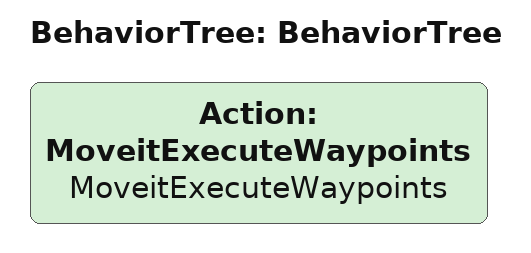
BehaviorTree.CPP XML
<root main_tree_to_execute="BehaviorTree">
  <BehaviorTree ID="BehaviorTree">
    <Action ID="MoveitExecuteWaypoints" name="MoveitExecuteWaypoints"/>
  </BehaviorTree>
</root>
